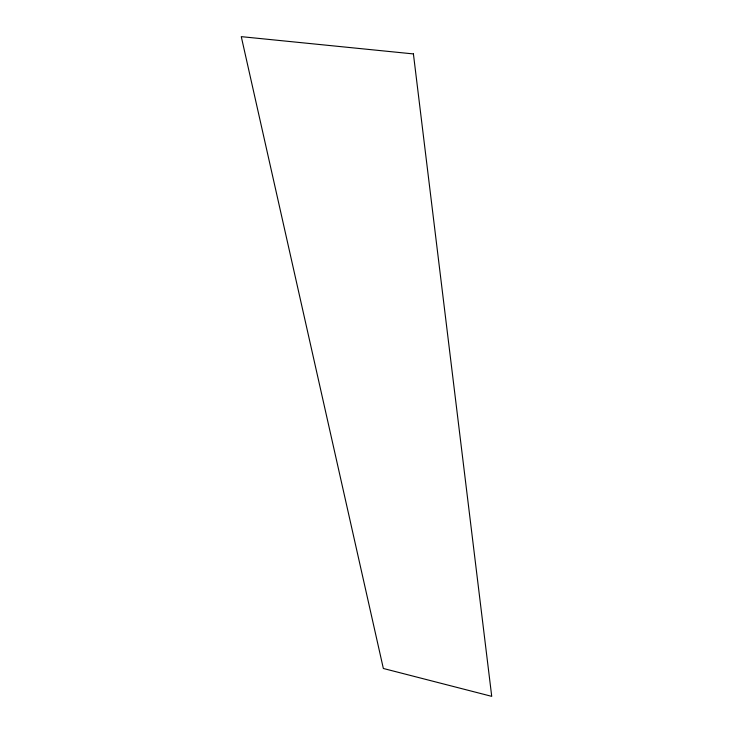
<?xml version="1.0" encoding="UTF-8"?>
<svg xmlns="http://www.w3.org/2000/svg" width="733" height="733" viewBox="0 0 733 733"><rect width="100%" height="100%" fill="white"/><g stroke="black" fill="none" stroke-linecap="round" stroke-linejoin="round"><path stroke-width="1.1" d="M413.412 53.921L241.276 36.65L383.35 668.478L491.724 696.35L413.412 53.921"/></g></svg>
